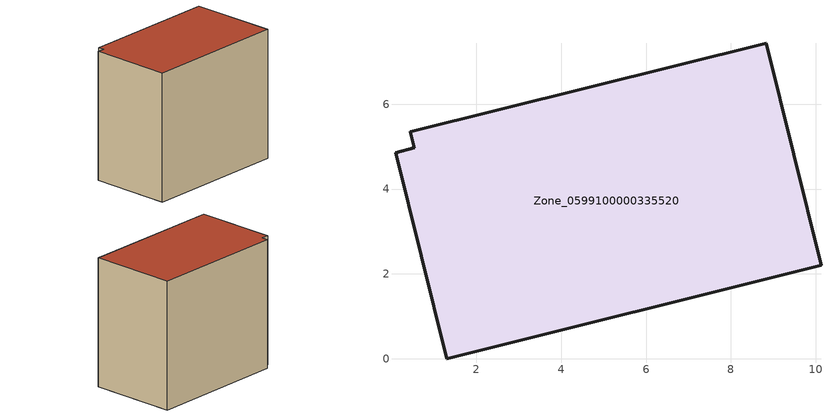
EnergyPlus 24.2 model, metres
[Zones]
Zone_0599100000335520
 floor ground (C_G): 10.12,2.21 1.3,0 0.09,4.86 0.53,4.97 0.44,5.35 8.83,7.44 z0
 wall outside (C_F): 10.12,2.21 8.83,7.44 0.44,5.35 0.53,4.97 0.09,4.86 1.3,0 10.12,2.21 z0:8.05
 roof outside (C_R): 1.3,0 10.12,2.21 8.83,7.44 0.44,5.35 0.53,4.97 0.09,4.86 z8.05
[BUILDING]
Pand.0599100000335520: North Axis=0; Terrain=City; Loads Convergence Tolerance Value=0.04; Temperature Convergence Tolerance Value=0.4; Solar Distribution=FullExterior; Maximum Number of Warmup Days=25; Minimum Number of Warmup Days=1
[Site:Location]
Rotterdam.The.Hague.AP_ZH_NLD Design_Conditions: Latitude=51.96; Longitude=4.45; Time Zone=1; Elevation=-4.5
[SITE:GROUNDTEMPERATURE:BUILDINGSURFACE]
18, 18, 18, 18, 18, 18, 18, 18, 18, 18, 18, 18
[MATERIAL] Thermal Absorptance=0.9; Solar Absorptance=0.7; Visible Absorptance=0.7
Name | Roughness | Thickness | Conductivity | Density | Specific Heat
G.TI.1975-1991 | MediumSmooth | 0.15 | 0.288461 | 540 | 1210
F.TI.1975-1991 | Rough | 0.3 | 0.230769 | 1920 | 840
R.TI.1975-1991 | MediumRough | 0.2 | 0.153846 | 1500 | 1000
[CONSTRUCTION]
C_G: G.TI.1975-1991
C_F: F.TI.1975-1991
C_R: R.TI.1975-1991
[ZONE]
Zone_0599100000335520: Type=1; Multiplier=1; Ceiling Height=Autocalculate; Volume=Autocalculate; Floor Area=autocalculate; Part of Total Floor Area=Yes
[ZONEINFILTRATION:DESIGNFLOWRATE]
Infil_Zone_0599100000335520: Zone or ZoneList or Space or SpaceList=Zone_0599100000335520; Schedule=AlwaysOn; Design Flow Rate Calculation Method=Flow/Area; Flow Rate per Floor Area=0.003; Constant Term Coefficient=1; Temperature Term Coefficient=0; Velocity Term Coefficient=0; Velocity Squared Term Coefficient=0
[HVACTEMPLATE:ZONE:IDEALLOADSAIRSYSTEM]
Zone_0599100000335520: Maximum Heating Supply Air Temperature=50; Minimum Cooling Supply Air Temperature=13; Maximum Heating Supply Air Humidity Ratio=0.0156; Minimum Cooling Supply Air Humidity Ratio=0.0077; Heating Limit=NoLimit; Cooling Limit=NoLimit; Dehumidification Control Type=ConstantSensibleHeatRatio; Cooling Sensible Heat Ratio=0.7; Dehumidification Setpoint=60; Humidification Control Type=None; Humidification Setpoint=30; Outdoor Air Method=None; Outdoor Air Flow Rate per Person=0.00944; Outdoor Air Flow Rate per Zone Floor Area=0; Outdoor Air Flow Rate per Zone=0; Demand Controlled Ventilation Type=None; Outdoor Air Economizer Type=NoEconomizer; Heat Recovery Type=None; Sensible Heat Recovery Effectiveness=0.7; Latent Heat Recovery Effectiveness=0.65
[ZONECONTROL:THERMOSTAT]
ThermostatControl_Zone_0599100000335520: Zone or ZoneList=Zone_0599100000335520; Control Type Schedule=DualSetpointControlType; Control 1=Thermostat_Zone_0599100000335520; Temperature Difference Between Cutout And Setpoint=0
[THERMOSTATSETPOINT:DUALSETPOINT]
Thermostat_Zone_0599100000335520: Heating Setpoint Temperature Schedule=HeatingSetpoint_Zone_0599100000335520; Cooling Setpoint Temperature Schedule=CoolingSetpoint_Zone_0599100000335520
[SCHEDULE:COMPACT]
HeatingSetpoint_Zone_0599100000335520: Through: 12/31, For: AllDays, Until: 24:00, 21
CoolingSetpoint_Zone_0599100000335520: Through: 12/31, For: AllDays, Until: 24:00, 24
DualSetpointControlType: Through: 12/31, For: AllDays, Until: 24:00, 4
AlwaysOn: Through: 12/31, For: AllDays, Until: 24:00, 1
